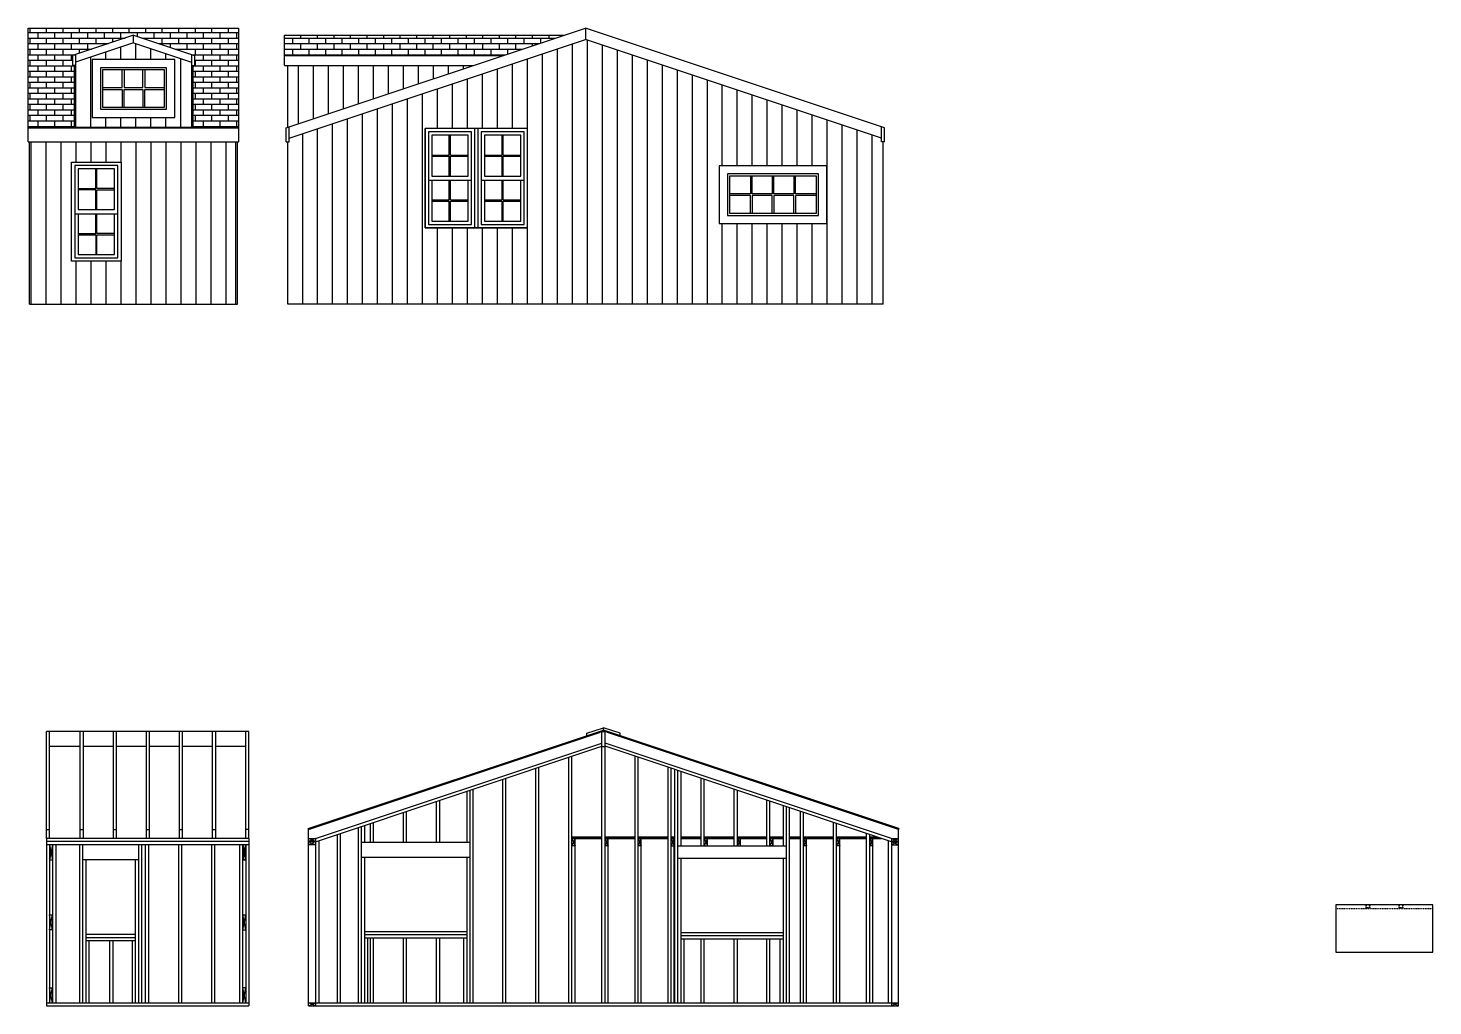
# Model space of a CAD drawing. Header units: inches. Extents: x -183 to 3029, y -67 to 1072.
# Drawn here: x 671 to 1351, y 473 to 946 of the extents above; entities that cross this region are included whole.
import ezdxf

# ---------------------------------------------------------------- set-up
doc = ezdxf.new("R2010")
doc.units = ezdxf.units.IN
doc.header["$LTSCALE"] = 0.25
doc.header["$MEASUREMENT"] = 0
doc.linetypes.add('HIDDEN2', pattern=[0.1875, 0.125, -0.0625])
doc.layers.add('Hidden Line', color=7, linetype='HIDDEN2')

msp = doc.modelspace()

# ---------------------------------------------------------------- hatches: boundary and pattern name
h = msp.add_hatch()
h.set_pattern_fill('AR-BRSTD', color=256)
h.paths.add_polyline_path([(722.08, 942.82), (751.58, 932.98), (751.58, 928.23), (750.83, 928.23), (750.83, 898.07), (773.08, 898.07), (773.08, 946.32), (671.08, 946.32), (671.08, 898.07), (693.33, 898.07), (693.33, 928.23), (692.58, 928.23), (692.58, 932.98)])
h = msp.add_hatch()
h.set_pattern_fill('AR-BRSTD', color=256)
h.set_pattern_definition([(0, (287.079, 1e-13), (0, 2.667), []), (90, (287.079, 1e-13), (-4, 2.667), [2.667, -2.667])])
h.paths.add_polyline_path([(795.15, 942.82), (930.15, 942.82), (900.65, 932.98), (795.15, 932.98)])

# ---------------------------------------------------------------- linework, layer by layer
for p, q in [((671.08, 891.32), (671.08, 946.32)), ((671.08, 946.32), (773.08, 946.32)), ((773.08, 891.32), (773.08, 946.32)), ((795.9, 898.07), (940.65, 946.32)), ((1085.4, 898.07), (940.65, 946.32)), ((940.65, 946.32), (940.65, 940.78)), ((722.08, 942.82), (692.58, 932.98)), ((722.08, 939.13), (694.08, 929.8)), ((722.08, 942.82), (751.58, 932.98)), ((722.08, 939.13), (722.08, 942.82)), ((722.08, 939.13), (750.08, 929.8)), ((723.08, 938.8), (723.08, 931.1)), ((795.15, 928.23), (795.15, 942.82)), ((795.15, 942.82), (930.15, 942.82)), ((797.4, 893.03), (940.65, 940.78)), ((934.4, 812.73), (934.4, 938.7)), ((1083.9, 893.03), (940.65, 940.78)), ((941.65, 812.73), (941.65, 940.45)), ((948.9, 812.73), (948.9, 938.03)), ((692.58, 932.98), (692.58, 928.23)), ((694.08, 933.48), (694.08, 898.32)), ((701.33, 932.21), (701.33, 898.32)), ((708.58, 934.63), (708.58, 931.1)), ((715.83, 937.05), (715.83, 931.1)), ((730.33, 936.38), (730.33, 931.1)), ((737.58, 933.96), (737.58, 931.1)), ((744.83, 931.55), (744.83, 898.32)), ((750.08, 933.48), (750.08, 898.32)), ((751.58, 932.98), (751.58, 928.23)), ((795.15, 932.98), (900.65, 932.98)), ((912.65, 897.73), (912.65, 931.45)), ((919.9, 812.73), (919.9, 933.87)), ((927.15, 812.73), (927.15, 936.28)), ((956.15, 812.73), (956.15, 935.62)), ((963.4, 812.73), (963.4, 933.2)), ((694.08, 928.23), (692.58, 928.23)), ((693.33, 928.23), (693.33, 898.07)), ((737.08, 926.1), (707.08, 926.1)), ((707.08, 926.1), (707.08, 908.1)), ((737.08, 908.1), (737.08, 926.1)), ((750.08, 928.23), (751.58, 928.23)), ((750.83, 928.23), (750.83, 898.07)), ((795.15, 928.23), (886.4, 928.23)), ((796.65, 898.32), (796.65, 928.23)), ((801.9, 900.07), (801.9, 928.23)), ((809.15, 902.48), (809.15, 928.23)), ((816.4, 904.9), (816.4, 928.23)), ((823.65, 907.32), (823.65, 928.23)), ((830.9, 909.73), (830.9, 928.23)), ((838.15, 912.15), (838.15, 928.23)), ((845.4, 914.57), (845.4, 928.23)), ((852.65, 916.98), (852.65, 928.23)), ((859.9, 919.4), (859.9, 928.23)), ((867.15, 921.82), (867.15, 928.23)), ((874.4, 924.23), (874.4, 928.23)), ((881.65, 926.65), (881.65, 928.23)), ((890.9, 897.73), (890.9, 924.2)), ((898.15, 897.73), (898.15, 926.62)), ((905.4, 897.73), (905.4, 929.03)), ((970.65, 812.73), (970.65, 930.78)), ((977.9, 812.73), (977.9, 928.37)), ((985.15, 812.73), (985.15, 925.95)), ((876.4, 897.73), (876.4, 919.37)), ((883.65, 897.73), (883.65, 921.78)), ((992.4, 812.73), (992.4, 923.53)), ((999.65, 812.73), (999.65, 921.12)), ((1006.9, 879.73), (1006.9, 918.7)), ((854.65, 812.73), (854.65, 912.12)), ((861.9, 812.73), (861.9, 914.53)), ((869.15, 897.73), (869.15, 916.95)), ((1014.15, 879.73), (1014.15, 916.28)), ((1021.4, 879.73), (1021.4, 913.87)), ((1028.65, 879.73), (1028.65, 911.45)), ((707.08, 908.1), (737.08, 908.1)), ((832.9, 812.73), (832.9, 904.87)), ((840.15, 812.73), (840.15, 907.28)), ((847.4, 812.73), (847.4, 909.7)), ((1035.9, 879.73), (1035.9, 909.03)), ((1043.15, 879.73), (1043.15, 906.62)), ((1050.4, 879.73), (1050.4, 904.2)), ((671.08, 898.07), (773.08, 898.07)), ((693.33, 898.32), (750.83, 898.32)), ((708.58, 903.1), (708.58, 898.32)), ((715.83, 903.1), (715.83, 898.32)), ((723.08, 903.1), (723.08, 898.32)), ((730.33, 903.1), (730.33, 898.32)), ((737.58, 903.1), (737.58, 898.32)), ((795.9, 891.32), (795.9, 898.07)), ((797.4, 891.32), (797.4, 898.57)), ((811.15, 812.73), (811.15, 897.62)), ((818.4, 812.73), (818.4, 900.03)), ((825.65, 812.73), (825.65, 902.45)), ((912.65, 897.73), (863.15, 897.73)), ((863.15, 849.73), (863.15, 897.73)), ((863.15, 897.73), (863.15, 849.73)), ((912.65, 897.73), (863.15, 897.73)), ((887.15, 849.73), (887.15, 897.73)), ((888.65, 897.73), (888.65, 849.73)), ((912.65, 849.73), (912.65, 897.73)), ((912.65, 849.73), (912.65, 897.73)), ((1057.65, 812.73), (1057.65, 901.78)), ((1064.9, 812.73), (1064.9, 899.37)), ((1083.9, 891.32), (1083.9, 898.57)), ((1085.4, 891.32), (1085.4, 898.07)), ((671.08, 891.32), (773.08, 891.32)), ((671.83, 812.73), (671.83, 891.32)), ((672.58, 812.73), (672.58, 891.32)), ((679.83, 812.73), (679.83, 891.32)), ((687.08, 812.73), (687.08, 891.32)), ((694.33, 881.48), (694.33, 891.32)), ((701.58, 881.48), (701.58, 891.32)), ((708.83, 881.48), (708.83, 891.32)), ((716.08, 881.48), (716.08, 891.32)), ((723.33, 812.73), (723.33, 891.32)), ((730.58, 812.73), (730.58, 891.32)), ((737.83, 812.73), (737.83, 891.32)), ((745.08, 812.73), (745.08, 891.32)), ((752.33, 812.73), (752.33, 891.32)), ((759.58, 812.73), (759.58, 891.32)), ((766.83, 812.73), (766.83, 891.32)), ((771.58, 812.73), (771.58, 891.32)), ((772.33, 812.73), (772.33, 891.32)), ((795.9, 891.32), (797.4, 891.32)), ((796.65, 812.73), (796.65, 891.32)), ((803.9, 812.73), (803.9, 895.2)), ((874.83, 884.92), (874.83, 894.48)), ((875.46, 884.92), (875.46, 894.48)), ((900.33, 884.92), (900.33, 894.48)), ((900.96, 884.92), (900.96, 894.48)), ((1072.15, 812.73), (1072.15, 896.95)), ((1079.4, 812.73), (1079.4, 894.53)), ((1085.4, 891.32), (1083.9, 891.32)), ((1084.65, 812.73), (1084.65, 891.32)), ((866.4, 884.92), (874.83, 884.92)), ((866.4, 884.29), (874.83, 884.29)), ((874.83, 874.73), (874.83, 884.29)), ((875.46, 884.92), (883.9, 884.92)), ((875.46, 884.29), (883.9, 884.29)), ((875.46, 874.73), (875.46, 884.29)), ((891.9, 884.92), (900.33, 884.92)), ((891.9, 884.29), (900.33, 884.29)), ((900.33, 874.73), (900.33, 884.29)), ((900.96, 884.92), (909.4, 884.92)), ((900.96, 884.29), (909.4, 884.29)), ((900.96, 874.73), (900.96, 884.29)), ((716.08, 881.48), (716.08, 833.48)), ((1057.4, 879.73), (1005.4, 879.73)), ((1005.4, 879.73), (1005.4, 851.73)), ((1057.4, 851.73), (1057.4, 879.73)), ((864.77, 872.73), (885.52, 872.73)), ((866.4, 874.73), (883.9, 874.73)), ((874.83, 863.17), (874.83, 872.73)), ((875.46, 863.17), (875.46, 872.73)), ((890.27, 872.73), (911.02, 872.73)), ((891.9, 874.73), (909.4, 874.73)), ((900.33, 863.17), (900.33, 872.73)), ((900.96, 863.17), (900.96, 872.73)), ((1053.4, 875.73), (1009.4, 875.73)), ((1009.4, 875.73), (1009.4, 855.73)), ((1052.4, 874.73), (1010.4, 874.73)), ((1010.4, 874.73), (1010.4, 856.73)), ((1052.4, 856.73), (1052.4, 874.73)), ((1053.4, 855.73), (1053.4, 875.73)), ((866.4, 863.17), (874.83, 863.17)), ((875.46, 863.17), (883.9, 863.17)), ((891.9, 863.17), (900.33, 863.17)), ((900.96, 863.17), (909.4, 863.17)), ((693.71, 856.48), (714.46, 856.48)), ((866.4, 862.54), (874.83, 862.54)), ((874.83, 852.98), (874.83, 862.54)), ((875.46, 862.54), (883.9, 862.54)), ((875.46, 852.98), (875.46, 862.54)), ((891.9, 862.54), (900.33, 862.54)), ((900.33, 852.98), (900.33, 862.54)), ((900.96, 862.54), (909.4, 862.54)), ((900.96, 852.98), (900.96, 862.54)), ((1010.4, 856.73), (1052.4, 856.73)), ((912.65, 849.73), (863.15, 849.73)), ((863.15, 849.73), (912.65, 849.73)), ((869.15, 812.73), (869.15, 849.73)), ((876.4, 812.73), (876.4, 849.73)), ((883.65, 812.73), (883.65, 849.73)), ((890.9, 812.73), (890.9, 849.73)), ((898.15, 812.73), (898.15, 849.73)), ((905.4, 812.73), (905.4, 849.73)), ((912.65, 812.73), (912.65, 849.73)), ((1005.4, 851.73), (1057.4, 851.73)), ((1006.9, 812.73), (1006.9, 851.73)), ((1009.4, 855.73), (1053.4, 855.73)), ((1014.15, 812.73), (1014.15, 851.73)), ((1021.4, 812.73), (1021.4, 851.73)), ((1028.65, 812.73), (1028.65, 851.73)), ((1035.9, 812.73), (1035.9, 851.73)), ((1043.15, 812.73), (1043.15, 851.73)), ((1050.4, 812.73), (1050.4, 851.73)), ((694.33, 812.73), (694.33, 833.48)), ((701.58, 812.73), (701.58, 833.48)), ((708.83, 812.73), (708.83, 833.48)), ((716.08, 812.73), (716.08, 833.48)), ((671.83, 812.73), (772.33, 812.73)), ((1084.65, 812.73), (796.65, 812.73)), ((679.93, 554.26), (679.93, 605.96)), ((777.93, 605.96), (679.93, 605.96)), ((681.43, 554.26), (681.43, 605.96)), ((696.18, 605.96), (696.18, 554.26)), ((697.68, 605.96), (697.68, 554.26)), ((712.18, 605.96), (712.18, 554.26)), ((713.68, 605.96), (713.68, 554.26)), ((728.18, 605.96), (728.18, 554.26)), ((729.68, 605.96), (729.68, 554.26)), ((744.18, 605.96), (744.18, 554.26)), ((745.68, 605.96), (745.68, 554.26)), ((760.18, 605.96), (760.18, 554.26)), ((761.68, 605.96), (761.68, 554.26)), ((776.43, 554.26), (776.43, 605.96)), ((777.93, 554.26), (777.93, 605.96)), ((806.52, 559.1), (949.43, 606.74)), ((806.68, 558.63), (948.68, 605.96)), ((806.68, 558.63), (947.53, 605.58)), ((941.43, 605.13), (949.43, 607.79)), ((941.43, 604.07), (941.43, 605.13)), ((947.53, 605.58), (947.37, 606.05)), ((948.68, 605.96), (950.18, 605.96)), ((948.68, 598.71), (948.68, 605.96)), ((957.43, 605.13), (949.43, 607.79)), ((949.43, 606.74), (949.43, 607.79)), ((1092.34, 559.1), (949.43, 606.74)), ((950.18, 598.71), (950.18, 605.96)), ((1092.18, 558.63), (950.18, 605.96)), ((951.33, 605.58), (951.48, 606.05)), ((1092.18, 558.63), (951.33, 605.58)), ((957.43, 604.07), (957.43, 605.13)), ((696.18, 598.71), (681.43, 598.71)), ((712.18, 598.71), (697.68, 598.71)), ((728.18, 598.71), (713.68, 598.71)), ((744.18, 598.71), (729.68, 598.71)), ((760.18, 598.71), (745.68, 598.71)), ((776.43, 598.71), (761.68, 598.71)), ((810.18, 554.26), (948.68, 600.43)), ((810.18, 552.68), (948.68, 598.85)), ((948.68, 474.76), (948.68, 598.85)), ((948.68, 598.71), (950.18, 598.71)), ((1088.68, 554.26), (950.18, 600.43)), ((950.18, 474.76), (950.18, 598.85)), ((1088.68, 552.68), (950.18, 598.85)), ((932.68, 474.76), (932.68, 593.51)), ((934.18, 474.76), (934.18, 594.01)), ((964.68, 474.76), (964.68, 594.01)), ((966.18, 474.76), (966.18, 593.51)), ((916.68, 474.76), (916.68, 588.18)), ((918.18, 474.76), (918.18, 588.68)), ((980.68, 474.76), (980.68, 588.68)), ((982.18, 474.76), (982.18, 588.18)), ((983.93, 474.76), (983.93, 587.6)), ((985.43, 474.76), (985.43, 587.1)), ((986.93, 550.76), (986.93, 586.6)), ((886.43, 474.76), (886.43, 578.1)), ((900.68, 474.76), (900.68, 582.85)), ((902.18, 474.76), (902.18, 583.35)), ((996.68, 550.76), (996.68, 583.35)), ((998.18, 550.76), (998.18, 582.85)), ((1012.68, 550.76), (1012.68, 578.01)), ((868.68, 552.51), (868.68, 572.18)), ((870.18, 552.51), (870.18, 572.68)), ((883.43, 552.51), (883.43, 577.1)), ((884.93, 474.76), (884.93, 577.6)), ((1014.18, 550.76), (1014.18, 577.51)), ((1028.43, 550.76), (1028.43, 572.76)), ((1029.93, 550.76), (1029.93, 572.26)), ((852.68, 552.51), (852.68, 566.85)), ((854.18, 552.51), (854.18, 567.35)), ((1036.43, 550.76), (1036.43, 570.1)), ((1037.93, 474.76), (1037.93, 569.6)), ((1039.43, 474.76), (1039.43, 569.1)), ((1044.68, 474.76), (1044.68, 567.35)), ((1046.18, 474.76), (1046.18, 566.85)), ((679.93, 558.63), (681.43, 558.63)), ((696.18, 558.63), (697.68, 558.63)), ((712.18, 558.63), (713.68, 558.63)), ((728.18, 558.63), (729.68, 558.63)), ((744.18, 558.63), (745.68, 558.63)), ((760.18, 558.63), (761.68, 558.63)), ((777.93, 558.63), (776.43, 558.63)), ((806.52, 559.1), (806.68, 558.63)), ((806.68, 554.26), (806.68, 558.63)), ((830.93, 474.76), (830.93, 559.6)), ((832.43, 474.76), (832.43, 560.1)), ((833.93, 552.51), (833.93, 560.6)), ((836.68, 552.51), (836.68, 561.51)), ((838.18, 552.51), (838.18, 562.01)), ((1060.68, 474.76), (1060.68, 562.01)), ((1062.18, 474.76), (1062.18, 561.51)), ((1092.34, 559.1), (1092.18, 558.63)), ((1092.18, 554.26), (1092.18, 558.63)), ((679.93, 554.26), (679.93, 473.26)), ((777.93, 554.26), (679.93, 554.26)), ((777.93, 552.76), (679.93, 552.76)), ((777.93, 551.26), (679.93, 551.26)), ((681.43, 551.26), (681.43, 474.76)), ((681.43, 551.26), (682.93, 544.01)), ((682.93, 551.26), (681.43, 544.01)), ((682.93, 551.26), (682.93, 474.76)), ((684.43, 551.26), (684.43, 474.76)), ((695.93, 551.26), (695.93, 474.76)), ((697.43, 551.26), (697.43, 474.76)), ((724.43, 551.26), (724.43, 474.76)), ((725.93, 551.26), (725.93, 474.76)), ((727.93, 474.76), (727.93, 551.26)), ((729.43, 474.76), (729.43, 551.26)), ((743.93, 474.76), (743.93, 551.26)), ((745.43, 474.76), (745.43, 551.26)), ((759.93, 474.76), (759.93, 551.26)), ((761.43, 474.76), (761.43, 551.26)), ((773.43, 474.76), (773.43, 551.26)), ((774.93, 474.76), (774.93, 551.26)), ((774.93, 544.01), (776.43, 551.26)), ((776.43, 544.01), (774.93, 551.26)), ((776.43, 551.26), (774.93, 544.01)), ((774.93, 551.26), (776.43, 544.01)), ((776.43, 551.26), (776.43, 474.76)), ((777.93, 554.26), (777.93, 473.26)), ((806.68, 473.26), (806.68, 554.26)), ((810.18, 552.76), (806.68, 554.26)), ((810.18, 554.26), (806.68, 552.76)), ((806.68, 554.26), (810.18, 554.26)), ((810.18, 552.76), (806.68, 552.76)), ((806.68, 552.76), (810.18, 551.26)), ((810.18, 552.76), (806.68, 551.26)), ((810.18, 551.26), (806.68, 551.26)), ((810.18, 554.26), (810.18, 473.26)), ((810.18, 551.26), (810.18, 473.26)), ((811.68, 553.18), (811.68, 474.76)), ((820.68, 474.76), (820.68, 556.18)), ((822.18, 474.76), (822.18, 556.68)), ((832.43, 552.51), (884.93, 552.51)), ((832.43, 552.51), (884.93, 552.51)), ((934.18, 555.01), (948.68, 555.01)), ((934.18, 554.82), (948.68, 554.82)), ((934.18, 554.64), (948.68, 554.64)), ((934.18, 554.45), (948.68, 554.45)), ((935.68, 554.26), (934.18, 554.26)), ((935.68, 554.26), (934.18, 550.76)), ((934.18, 554.26), (935.68, 550.76)), ((934.18, 554.26), (948.68, 554.26)), ((935.68, 550.76), (934.18, 550.76)), ((935.68, 474.76), (935.68, 554.26)), ((950.18, 555.01), (964.68, 555.01)), ((950.18, 554.82), (964.68, 554.82)), ((950.18, 554.64), (964.68, 554.64)), ((950.18, 554.45), (964.68, 554.45)), ((951.68, 554.26), (950.18, 554.26)), ((951.68, 554.26), (950.18, 550.76)), ((950.18, 554.26), (951.68, 550.76)), ((950.18, 554.26), (964.68, 554.26)), ((951.68, 550.76), (950.18, 550.76)), ((951.68, 474.76), (951.68, 554.26)), ((966.18, 555.01), (980.68, 555.01)), ((966.18, 554.82), (980.68, 554.82)), ((966.18, 554.64), (980.68, 554.64)), ((966.18, 554.45), (980.68, 554.45)), ((967.68, 554.26), (966.18, 554.26)), ((967.68, 554.26), (966.18, 550.76)), ((966.18, 554.26), (967.68, 550.76)), ((966.18, 554.26), (980.68, 554.26)), ((967.68, 550.76), (966.18, 550.76)), ((967.68, 474.76), (967.68, 554.26)), ((982.18, 555.01), (983.93, 555.01)), ((982.18, 554.82), (983.93, 554.82)), ((982.18, 554.64), (983.93, 554.64)), ((982.18, 554.45), (983.93, 554.45)), ((982.18, 554.26), (983.68, 554.26)), ((983.68, 554.26), (982.18, 550.76)), ((982.18, 554.26), (983.68, 550.76)), ((982.18, 554.26), (983.93, 554.26)), ((982.18, 550.76), (983.68, 550.76)), ((983.68, 474.76), (983.68, 554.26)), ((985.43, 550.76), (1037.93, 550.76)), ((986.93, 555.01), (996.68, 555.01)), ((986.93, 554.82), (996.68, 554.82)), ((986.93, 554.64), (996.68, 554.64)), ((986.93, 554.45), (996.68, 554.45)), ((986.93, 554.26), (996.68, 554.26)), ((998.18, 555.01), (1012.68, 555.01)), ((998.18, 554.82), (1012.68, 554.82)), ((998.18, 554.64), (1012.68, 554.64)), ((998.18, 554.45), (1012.68, 554.45)), ((998.18, 554.26), (999.68, 554.26)), ((999.68, 554.26), (998.18, 550.76)), ((998.18, 554.26), (999.68, 550.76)), ((998.18, 554.26), (1012.68, 554.26)), ((998.18, 550.76), (999.68, 550.76)), ((999.68, 550.76), (999.68, 554.26)), ((1014.18, 555.01), (1028.43, 555.01)), ((1014.18, 554.82), (1028.43, 554.82)), ((1014.18, 554.64), (1028.43, 554.64)), ((1014.18, 554.45), (1028.43, 554.45)), ((1014.18, 554.26), (1015.68, 554.26)), ((1015.68, 554.26), (1014.18, 550.76)), ((1014.18, 554.26), (1015.68, 550.76)), ((1014.18, 554.26), (1028.43, 554.26)), ((1014.18, 550.76), (1015.68, 550.76)), ((1015.68, 550.76), (1015.68, 554.26)), ((1029.93, 555.01), (1036.43, 555.01)), ((1029.93, 554.82), (1036.43, 554.82)), ((1029.93, 554.64), (1036.43, 554.64)), ((1029.93, 554.45), (1036.43, 554.45)), ((1031.43, 554.26), (1029.93, 554.26)), ((1031.43, 554.26), (1029.93, 550.76)), ((1029.93, 554.26), (1031.43, 550.76)), ((1029.93, 554.26), (1036.43, 554.26)), ((1031.43, 550.76), (1029.93, 550.76)), ((1031.43, 550.76), (1031.43, 554.26)), ((1039.43, 555.01), (1044.68, 555.01)), ((1039.43, 554.82), (1044.68, 554.82)), ((1039.43, 554.64), (1044.68, 554.64)), ((1039.43, 554.45), (1044.68, 554.45)), ((1039.43, 554.26), (1044.68, 554.26)), ((1046.18, 555.01), (1060.68, 555.01)), ((1046.18, 554.82), (1060.68, 554.82)), ((1046.18, 554.64), (1060.68, 554.64)), ((1046.18, 554.45), (1060.68, 554.45)), ((1047.68, 554.26), (1046.18, 554.26)), ((1047.68, 554.26), (1046.18, 550.76)), ((1046.18, 554.26), (1047.68, 550.76)), ((1046.18, 554.26), (1060.68, 554.26)), ((1047.68, 550.76), (1046.18, 550.76)), ((1047.68, 474.76), (1047.68, 554.26)), ((1062.18, 555.01), (1076.68, 555.01)), ((1062.18, 554.82), (1076.68, 554.82)), ((1062.18, 554.64), (1076.68, 554.64)), ((1062.18, 554.45), (1076.68, 554.45)), ((1063.68, 554.26), (1062.18, 554.26)), ((1063.68, 554.26), (1062.18, 550.76)), ((1062.18, 554.26), (1063.68, 550.76)), ((1062.18, 554.26), (1076.68, 554.26)), ((1063.68, 550.76), (1062.18, 550.76)), ((1063.68, 474.76), (1063.68, 554.26)), ((1076.68, 474.76), (1076.68, 556.68)), ((1078.18, 474.76), (1078.18, 556.18)), ((1078.18, 555.01), (1081.68, 555.01)), ((1078.18, 554.82), (1082.25, 554.82)), ((1078.18, 554.64), (1082.81, 554.64)), ((1078.18, 554.45), (1083.37, 554.45)), ((1079.68, 554.26), (1078.18, 554.26)), ((1079.68, 554.26), (1078.18, 550.76)), ((1078.18, 554.26), (1079.68, 550.76)), ((1078.18, 554.26), (1083.93, 554.26)), ((1079.68, 550.76), (1078.18, 550.76)), ((1079.68, 474.76), (1079.68, 554.26)), ((1087.18, 553.18), (1087.18, 474.76)), ((1088.68, 554.26), (1092.18, 554.26)), ((1088.68, 554.26), (1088.68, 473.26)), ((1088.68, 552.76), (1092.18, 554.26)), ((1088.68, 554.26), (1092.18, 552.76)), ((1088.68, 552.76), (1092.18, 552.76)), ((1092.18, 552.76), (1088.68, 551.26)), ((1088.68, 552.76), (1092.18, 551.26)), ((1088.68, 551.26), (1092.18, 551.26)), ((1092.18, 473.26), (1092.18, 554.26)), ((681.43, 544.01), (682.93, 544.01)), ((724.43, 544.01), (697.43, 544.01)), ((698.93, 544.01), (698.93, 474.76)), ((722.93, 544.01), (722.93, 474.76)), ((774.93, 544.01), (776.43, 544.01)), ((776.43, 544.01), (774.93, 544.01)), ((832.43, 545.26), (884.93, 545.26)), ((833.93, 474.76), (833.93, 545.26)), ((883.43, 474.76), (883.43, 545.26)), ((985.43, 544.76), (1037.93, 544.76)), ((986.93, 474.76), (986.93, 544.76)), ((1036.43, 474.76), (1036.43, 544.76)), ((681.43, 510.14), (682.93, 517.39)), ((682.93, 510.14), (681.43, 517.39)), ((681.43, 517.39), (682.93, 517.39)), ((774.93, 510.14), (776.43, 517.39)), ((776.43, 510.14), (774.93, 517.39)), ((774.93, 517.39), (776.43, 517.39)), ((1350.62, 522.23), (1303.62, 522.23)), ((1303.62, 522.23), (1303.62, 499.23)), ((1350.62, 499.23), (1350.62, 522.23)), ((682.93, 510.14), (681.43, 510.14)), ((774.93, 510.14), (776.43, 510.14)), ((698.93, 507.89), (722.93, 507.89)), ((698.93, 506.39), (722.93, 506.39)), ((698.93, 504.89), (722.93, 504.89)), ((700.43, 504.89), (700.43, 474.76)), ((710.68, 474.76), (710.68, 504.89)), ((712.18, 474.76), (712.18, 504.89)), ((721.43, 504.89), (721.43, 474.76)), ((833.93, 509.26), (883.43, 509.26)), ((833.93, 507.76), (883.43, 507.76)), ((833.93, 506.26), (883.43, 506.26)), ((835.43, 474.76), (835.43, 506.26)), ((836.68, 474.76), (836.68, 506.26)), ((838.18, 474.76), (838.18, 506.26)), ((852.68, 474.76), (852.68, 506.26)), ((854.18, 474.76), (854.18, 506.26)), ((868.68, 474.76), (868.68, 506.26)), ((870.18, 474.76), (870.18, 506.26)), ((881.93, 474.76), (881.93, 506.26)), ((986.93, 508.76), (1036.43, 508.76)), ((986.93, 508.76), (1036.43, 508.76)), ((986.93, 507.26), (1036.43, 507.26)), ((986.93, 505.76), (1036.43, 505.76)), ((988.43, 474.76), (988.43, 505.76)), ((996.68, 474.76), (996.68, 505.76)), ((998.18, 474.76), (998.18, 505.76)), ((1012.68, 474.76), (1012.68, 505.76)), ((1014.18, 474.76), (1014.18, 505.76)), ((1028.43, 474.76), (1028.43, 505.76)), ((1029.93, 474.76), (1029.93, 505.76)), ((1034.93, 474.76), (1034.93, 505.76)), ((1303.62, 499.23), (1350.62, 499.23)), ((681.43, 474.76), (682.93, 482.01)), ((682.93, 474.76), (681.43, 482.01)), ((681.43, 482.01), (682.93, 482.01)), ((776.43, 474.76), (774.93, 482.01)), ((774.93, 474.76), (776.43, 482.01)), ((776.43, 482.01), (774.93, 482.01)), ((679.93, 474.76), (777.93, 474.76)), ((679.93, 473.26), (777.93, 473.26)), ((806.68, 474.76), (1092.18, 474.76)), ((806.68, 473.26), (810.18, 474.76)), ((810.18, 473.26), (806.68, 474.76)), ((806.68, 473.26), (1092.18, 473.26)), ((1092.18, 474.76), (1088.68, 473.26)), ((1092.18, 473.26), (1088.68, 474.76))]:
    msp.add_line(p, q)
for points in [[(742.08, 903.1), (742.08, 931.1), (702.08, 931.1), (702.08, 903.1)], [(738.08, 907.1), (738.08, 927.1), (706.08, 927.1), (706.08, 907.1)], [(864.77, 896.11), (864.77, 851.36), (885.52, 851.36), (885.52, 896.11)], [(890.27, 896.11), (890.27, 851.36), (911.02, 851.36), (911.02, 896.11)], [(693.71, 879.86), (693.71, 835.11), (714.46, 835.11), (714.46, 879.86)], [(712.83, 858.48), (712.83, 878.23), (695.33, 878.23), (695.33, 858.48)]]:
    msp.add_lwpolyline(points, close=True)
for points in [[(707.08, 917.54), (716.64, 917.54), (716.64, 926.1)], [(717.52, 926.1), (717.52, 917.54), (726.64, 917.54), (726.64, 926.1)], [(727.52, 926.1), (727.52, 917.54), (737.08, 917.54)], [(707.08, 916.66), (716.64, 916.66), (716.64, 908.1)], [(717.52, 908.1), (717.52, 916.66), (726.64, 916.66), (726.64, 908.1)], [(727.52, 908.1), (727.52, 916.66), (737.08, 916.66)], [(883.9, 874.73), (883.9, 894.48), (866.4, 894.48), (866.4, 874.73)], [(909.4, 874.73), (909.4, 894.48), (891.9, 894.48), (891.9, 874.73)], [(716.08, 833.48), (692.08, 833.48), (692.08, 881.48), (716.08, 881.48)], [(695.33, 868.67), (703.77, 868.67), (703.77, 878.23)], [(712.83, 868.67), (704.39, 868.67), (704.39, 878.23)], [(866.4, 872.73), (866.4, 852.98), (883.9, 852.98), (883.9, 872.73)], [(891.9, 872.73), (891.9, 852.98), (909.4, 852.98), (909.4, 872.73)], [(1020.46, 874.73), (1020.46, 866.17), (1010.4, 866.17)], [(1030.96, 874.73), (1030.96, 866.17), (1021.33, 866.17), (1021.33, 874.73)], [(1041.46, 874.73), (1041.46, 866.17), (1031.83, 866.17), (1031.83, 874.73)], [(1052.4, 866.17), (1042.33, 866.17), (1042.33, 874.73)], [(703.77, 858.48), (703.77, 868.04), (695.33, 868.04)], [(704.39, 858.48), (704.39, 868.04), (712.83, 868.04)], [(1020.46, 856.73), (1020.46, 865.29), (1010.4, 865.29)], [(1030.96, 856.73), (1030.96, 865.29), (1021.33, 865.29), (1021.33, 856.73)], [(1041.46, 856.73), (1041.46, 865.29), (1031.83, 865.29), (1031.83, 856.73)], [(1052.4, 865.29), (1042.33, 865.29), (1042.33, 856.73)], [(695.33, 856.48), (695.33, 836.73), (712.83, 836.73), (712.83, 856.48)], [(695.33, 846.92), (703.77, 846.92), (703.77, 856.48)], [(712.83, 846.92), (704.39, 846.92), (704.39, 856.48)], [(695.33, 846.29), (703.77, 846.29), (703.77, 836.73)], [(704.39, 836.73), (704.39, 846.29), (712.83, 846.29)]]:
    msp.add_lwpolyline(points)
at = {"layer": 'Hidden Line'}
for p, q in [((1350.62, 520.23), (1303.62, 520.23)), ((1318.12, 522.23), (1318.12, 520.73)), ((1320.12, 520.73), (1318.12, 520.73)), ((1318.37, 522.23), (1318.37, 520.73)), ((1319.87, 522.23), (1319.87, 520.73)), ((1320.12, 522.23), (1320.12, 520.73)), ((1334.12, 522.23), (1334.12, 520.73)), ((1336.12, 520.73), (1334.12, 520.73)), ((1334.37, 522.23), (1334.37, 520.73)), ((1335.87, 522.23), (1335.87, 520.73)), ((1336.12, 522.23), (1336.12, 520.73))]:
    msp.add_line(p, q, dxfattribs=at)

doc.saveas('drawing.dxf')
